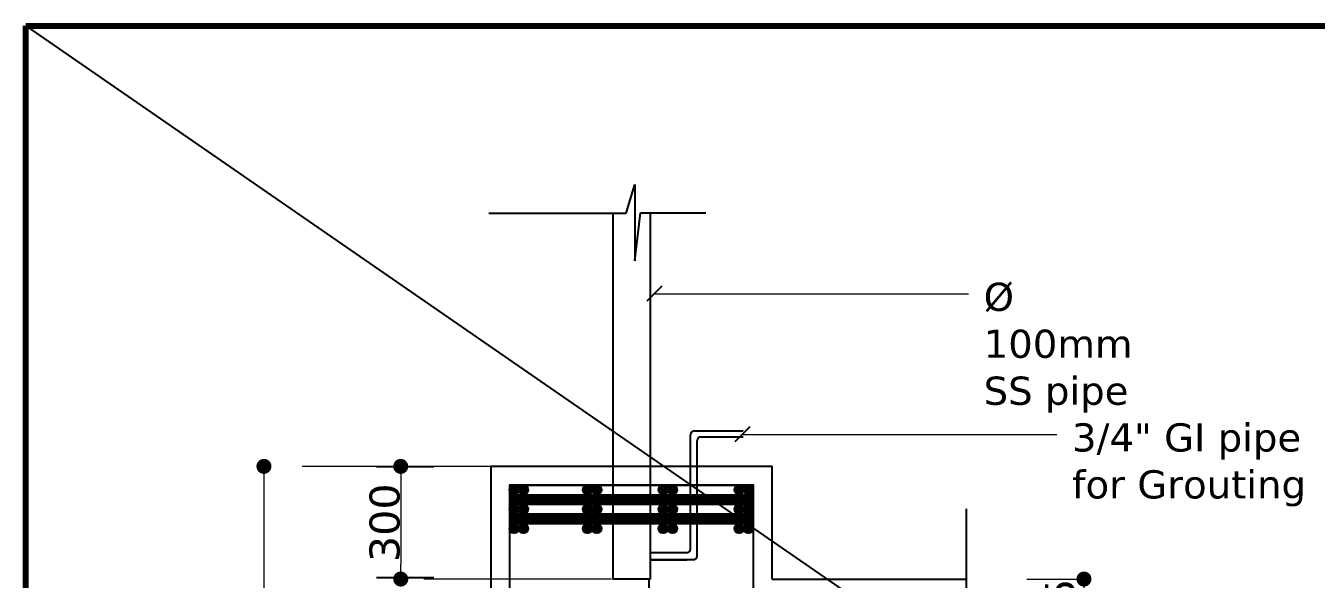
# Model space of a CAD drawing. Header units: millimetres. Extents: x 1231188 to 3899118, y -5478610 to -489530.
# Drawn here: x 2712383 to 2716682, y -2842324 to -2840482 of the extents above; entities that cross this region are included whole.
import ezdxf

# ---------------------------------------------------------------- set-up
doc = ezdxf.new("R2010")
doc.units = ezdxf.units.MM
doc.header["$LTSCALE"] = 25
doc.header["$MEASUREMENT"] = 0
doc.header["$PDMODE"] = 3
doc.linetypes.add('DASHED2', pattern=[0.375, 0.25, -0.125])
doc.layers.get('0').update_dxf_attribs({"lineweight": 13})
doc.layers.get('Defpoints').update_dxf_attribs({"color": 230, "lineweight": 9})
doc.layers.add('Boundary', color=241, linetype='Continuous', lineweight=80)
doc.layers.add('COLUMN', color=1, linetype='Continuous', lineweight=25)
doc.styles.add('swis lt cn bt', font='verdana.ttf')
doc.dimstyles.new('meter', dxfattribs={"dimtxt": 150, "dimasz": 5, "dimexe": 3, "dimexo": 4, "dimgap": 1, "dimtad": 1, "dimdec": 0, "dimzin": 0, "dimdsep": 46, "dimtxsty": 'swis lt cn bt', "dimblk": 'OBLIQUE', "dimcen": 3, "dimdle": 3, "dimclrd": 8, "dimclre": 8, "dimclrt": 7, "dimadec": 0, "dimazin": 0, "dimtfac": 1, "dimtdec": 0, "dimtofl": 0, "dimtmove": 1, "dimatfit": 2, "dimldrblk": 'OBLIQUE', "dimfxl": 1, "dimtolj": 1, "dimtzin": 0, "dimlwd": 9, "dimlwe": 9, "dimarcsym": 0})

# ---------------------------------------------------------------- blocks, each defined once
blk = doc.blocks.new('_Dot')
at = {"color": 0, "lineweight": -2}
blk.add_line((-0.5, 0), (-1, 0), dxfattribs=at)
at = {"color": 0, "const_width": 0.5}
blk.add_lwpolyline([(-0.25, 0, 1), (0.25, 0, 1)], format="xyb", close=True, dxfattribs=at)
blk = doc.blocks.new('*D851')
at = {"color": 5, "linetype": 'DASHED2', "lineweight": 9, "ltscale": 100, "transparency": 16777216}
for p, q in [((2714334.8, -2841948.6), (2713629.5, -2841948.6)), ((2714334.8, -2842323.6), (2713629.5, -2842323.6))]:
    blk.add_line(p, q, dxfattribs=at)
at = {"color": 8, "lineweight": 9, "ltscale": 100, "transparency": 16777216}
blk.add_line((2713632.5, -2841998.6), (2713632.5, -2842273.6), dxfattribs=at)
at = {"layer": 'Defpoints', "color": 0, "lineweight": -2, "ltscale": 100, "transparency": 16777216}
for p in [(2714338.8, -2841948.6), (2713632.5, -2842323.6), (2714338.8, -2842323.6)]:
    blk.add_point(p, dxfattribs=at)
at = {"color": 8, "lineweight": 9, "ltscale": 100, "transparency": 16777216, "xscale": 50, "yscale": 50, "zscale": 50}
for p, rotation in [((2713632.5, -2841948.6), 90), ((2713632.5, -2842323.6), 270)]:
    blk.add_blockref('_Dot', p, dxfattribs=dict(at, rotation=rotation))
at = {"color": 7, "lineweight": -2, "ltscale": 100, "transparency": 16777216, "insert": (2713579.4, -2842136.1), "char_height": 100, "attachment_point": 5, "rotation": 90, "style": 'swis lt cn bt'}
blk.add_mtext('\\A1;300', dxfattribs=at)
blk = doc.blocks.new('_Oblique')
at = {"color": 0, "linetype": 'ByBlock', "lineweight": -2}
blk.add_line((-0.5, -0.5), (0.5, 0.5), dxfattribs=at)
blk = doc.blocks.new('*D853')
at = {"color": 5, "linetype": 'DASHED2', "lineweight": 9, "ltscale": 100, "transparency": 16777216}
for p, q in [((2713928.6, -2841948.6), (2713173.7, -2841948.6)), ((2713928.6, -2844198.6), (2713173.7, -2844198.6))]:
    blk.add_line(p, q, dxfattribs=at)
at = {"color": 8, "lineweight": 9, "ltscale": 100, "transparency": 16777216}
blk.add_line((2713176.7, -2841998.6), (2713176.7, -2844148.6), dxfattribs=at)
at = {"layer": 'Defpoints', "color": 0, "lineweight": -2, "ltscale": 100, "transparency": 16777216}
for p in [(2713932.6, -2841948.6), (2713176.7, -2844198.6), (2713932.6, -2844198.6)]:
    blk.add_point(p, dxfattribs=at)
at = {"color": 8, "lineweight": 9, "ltscale": 100, "transparency": 16777216, "xscale": 50, "yscale": 50, "zscale": 50}
for p, rotation in [((2713176.7, -2841948.6), 90), ((2713176.7, -2844198.6), 270)]:
    blk.add_blockref('_Dot', p, dxfattribs=dict(at, rotation=rotation))
at = {"color": 7, "lineweight": -2, "ltscale": 100, "transparency": 16777216, "insert": (2713123.4, -2843073.6), "char_height": 100, "attachment_point": 5, "rotation": 90, "style": 'swis lt cn bt'}
blk.add_mtext('\\A1;1800', dxfattribs=at)
blk = doc.blocks.new('*D841')
at = {"color": 5, "linetype": 'DASHED2', "lineweight": 9, "ltscale": 100, "transparency": 16777216}
for p, q in [((2715718, -2842323.6), (2715911.5, -2842323.6)), ((2715719.2, -2842604.9), (2715911.5, -2842604.9))]:
    blk.add_line(p, q, dxfattribs=at)
at = {"color": 8, "lineweight": 9, "ltscale": 100, "transparency": 16777216}
blk.add_line((2715908.5, -2842373.6), (2715908.5, -2842554.9), dxfattribs=at)
at = {"layer": 'Defpoints', "color": 0, "lineweight": -2, "ltscale": 100, "transparency": 16777216}
for p in [(2715714, -2842323.6), (2715715.2, -2842604.9), (2715908.5, -2842604.9)]:
    blk.add_point(p, dxfattribs=at)
at = {"color": 8, "lineweight": 9, "ltscale": 100, "transparency": 16777216, "xscale": 50, "yscale": 50, "zscale": 50}
for p, rotation in [((2715908.5, -2842323.6), 90), ((2715908.5, -2842604.9), 270)]:
    blk.add_blockref('_Dot', p, dxfattribs=dict(at, rotation=rotation))
at = {"color": 7, "lineweight": -2, "ltscale": 100, "transparency": 16777216, "insert": (2715829.2, -2842452.9), "char_height": 100, "attachment_point": 5, "rotation": 90, "style": 'swis lt cn bt'}
blk.add_mtext('\\A1;225', dxfattribs=at)

msp = doc.modelspace()

# ---------------------------------------------------------------- hatches: boundary and pattern name
at = {"lineweight": -2, "ltscale": 100}
h = msp.add_hatch(dxfattribs=at)
h.set_pattern_fill('ANSI31', color=2, scale=18.75, style=0)
h.set_pattern_definition([(45, (1172448.9882, -2529996.1035), (-1.6572815184, 1.6572815184), [])])
edge = h.paths.add_edge_path()
edge.add_arc((2714009.94458, -2842026.90313), 15.625, 0, 360)
h = msp.add_hatch(dxfattribs=at)
h.set_pattern_fill('ANSI31', color=2, scale=37.5, style=0)
h.set_pattern_definition([(45, (-369810.2787, -2217981.264), (-3.314563037, 3.314563037), [])])
h.paths.add_polyline_path([(2714807.58083, -2842074.79372), (2714807.58083, -2842043.54372), (2714780.27964, -2842043.54372, -0.0807744104), (2714770.24829, -2842043.54372), (2714717.76755, -2842043.54372, -0.0807744104), (2714707.7362, -2842043.54372), (2714550.27548, -2842043.54372, -0.0807744104), (2714540.24413, -2842043.54372), (2714487.76339, -2842043.54372, -0.0807744104), (2714477.73204, -2842043.54372), (2714333.64084, -2842043.54372, -0.0807744104), (2714323.60949, -2842043.54372), (2714271.12875, -2842043.54372, -0.0807744104), (2714261.0974, -2842043.54372), (2714094.05822, -2842043.54372, -0.0807744104), (2714084.02687, -2842043.54372), (2714031.54613, -2842043.54372, -0.0807744104), (2714021.51478, -2842043.54372), (2713995.08083, -2842043.54372), (2713995.08083, -2842074.79372)])
h = msp.add_hatch(dxfattribs=at)
h.set_pattern_fill('ANSI31', color=2, scale=18.75, style=0)
h.set_pattern_definition([(45, (1172480.2442, -2529996.1035), (-1.6572815184, 1.6572815184), [])])
edge = h.paths.add_edge_path()
edge.add_arc((2714041.20063, -2842026.90313), 15.625, 0, 360)
h = msp.add_hatch(dxfattribs=at)
h.set_pattern_fill('ANSI31', color=2, scale=18.75, style=0)
h.set_pattern_definition([(45, (1172693.3298, -2529996.1035), (-1.6572815184, 1.6572815184), [])])
edge = h.paths.add_edge_path()
edge.add_arc((2714254.28619, -2842026.90313), 15.625, 0, 360)
h = msp.add_hatch(dxfattribs=at)
h.set_pattern_fill('ANSI31', color=2, scale=18.75, style=0)
h.set_pattern_definition([(45, (1172724.5858, -2529996.1035), (-1.6572815184, 1.6572815184), [])])
edge = h.paths.add_edge_path()
edge.add_arc((2714285.54224, -2842026.90313), 15.625, 0, 360)
h = msp.add_hatch(dxfattribs=at)
h.set_pattern_fill('ANSI31', color=2, scale=18.75, style=0)
h.set_pattern_definition([(45, (1172945.6568, -2529996.1035), (-1.6572815184, 1.6572815184), [])])
edge = h.paths.add_edge_path()
edge.add_arc((2714506.61322, -2842026.90313), 15.625, 0, 360)
h = msp.add_hatch(dxfattribs=at)
h.set_pattern_fill('ANSI31', color=2, scale=18.75, style=0)
h.set_pattern_definition([(45, (1172976.9129, -2529996.1035), (-1.6572815184, 1.6572815184), [])])
edge = h.paths.add_edge_path()
edge.add_arc((2714537.86926, -2842026.90313), 15.625, 0, 360)
h = msp.add_hatch(dxfattribs=at)
h.set_pattern_fill('ANSI31', color=2, scale=18.75, style=0)
h.set_pattern_definition([(45, (1173198.4476, -2529996.1035), (-1.6572815184, 1.6572815184), [])])
edge = h.paths.add_edge_path()
edge.add_arc((2714759.40404, -2842026.90313), 15.625, 0, 360)
h = msp.add_hatch(dxfattribs=at)
h.set_pattern_fill('ANSI31', color=2, scale=18.75, style=0)
h.set_pattern_definition([(45, (1173229.7037, -2529996.1035), (-1.6572815184, 1.6572815184), [])])
edge = h.paths.add_edge_path()
edge.add_arc((2714790.66009, -2842026.90313), 15.625, 0, 360)
h = msp.add_hatch(dxfattribs=at)
h.set_pattern_fill('ANSI31', color=2, scale=18.75, style=0)
h.set_pattern_definition([(45, (1172448.9882, -2530059.779), (-1.6572815184, 1.6572815184), [])])
edge = h.paths.add_edge_path()
edge.add_arc((2714009.94458, -2842090.57875), 15.625, 0, 360)
h = msp.add_hatch(dxfattribs=at)
h.set_pattern_fill('ANSI31', color=2, scale=18.75, style=0)
h.set_pattern_definition([(45, (1172480.2442, -2530059.779), (-1.6572815184, 1.6572815184), [])])
edge = h.paths.add_edge_path()
edge.add_arc((2714041.20063, -2842090.57875), 15.625, 0, 360)
h = msp.add_hatch(dxfattribs=at)
h.set_pattern_fill('ANSI31', color=2, scale=18.75, style=0)
h.set_pattern_definition([(45, (1172693.3298, -2530059.779), (-1.6572815184, 1.6572815184), [])])
edge = h.paths.add_edge_path()
edge.add_arc((2714254.28619, -2842090.57875), 15.625, 0, 360)
h = msp.add_hatch(dxfattribs=at)
h.set_pattern_fill('ANSI31', color=2, scale=18.75, style=0)
h.set_pattern_definition([(45, (1172724.5858, -2530059.779), (-1.6572815184, 1.6572815184), [])])
edge = h.paths.add_edge_path()
edge.add_arc((2714285.54224, -2842090.57875), 15.625, 0, 360)
h = msp.add_hatch(dxfattribs=at)
h.set_pattern_fill('ANSI31', color=2, scale=18.75, style=0)
h.set_pattern_definition([(45, (1172945.6568, -2530059.779), (-1.6572815184, 1.6572815184), [])])
edge = h.paths.add_edge_path()
edge.add_arc((2714506.61322, -2842090.57875), 15.625, 0, 360)
h = msp.add_hatch(dxfattribs=at)
h.set_pattern_fill('ANSI31', color=2, scale=18.75, style=0)
h.set_pattern_definition([(45, (1172976.9129, -2530059.779), (-1.6572815184, 1.6572815184), [])])
edge = h.paths.add_edge_path()
edge.add_arc((2714537.86926, -2842090.57875), 15.625, 0, 360)
h = msp.add_hatch(dxfattribs=at)
h.set_pattern_fill('ANSI31', color=2, scale=18.75, style=0)
h.set_pattern_definition([(45, (1173198.4476, -2530059.779), (-1.6572815184, 1.6572815184), [])])
edge = h.paths.add_edge_path()
edge.add_arc((2714759.40404, -2842090.57875), 15.625, 0, 360)
h = msp.add_hatch(dxfattribs=at)
h.set_pattern_fill('ANSI31', color=2, scale=18.75, style=0)
h.set_pattern_definition([(45, (1173229.7037, -2530059.779), (-1.6572815184, 1.6572815184), [])])
edge = h.paths.add_edge_path()
edge.add_arc((2714790.66009, -2842090.57875), 15.625, 0, 360)
h = msp.add_hatch(dxfattribs=at)
h.set_pattern_fill('ANSI31', color=2, scale=37.5, style=0)
h.set_pattern_definition([(45, (-369810.2787, -2218044.741), (-3.314563037, 3.314563037), [])])
h.paths.add_polyline_path([(2714807.58083, -2842138.27072), (2714807.58083, -2842107.02072), (2714780.27964, -2842107.02072, -0.0807744104), (2714770.24829, -2842107.02072), (2714717.76755, -2842107.02072, -0.0807744104), (2714707.7362, -2842107.02072), (2714550.27548, -2842107.02072, -0.0807744104), (2714540.24413, -2842107.02072), (2714487.76339, -2842107.02072, -0.0807744104), (2714477.73204, -2842107.02072), (2714333.64084, -2842107.02072, -0.0807744104), (2714323.60949, -2842107.02072), (2714271.12875, -2842107.02072, -0.0807744104), (2714261.0974, -2842107.02072), (2714094.05822, -2842107.02072, -0.0807744104), (2714084.02687, -2842107.02072), (2714031.54613, -2842107.02072, -0.0807744104), (2714021.51478, -2842107.02072), (2713995.08083, -2842107.02072), (2713995.08083, -2842138.27072)])
h = msp.add_hatch(dxfattribs=at)
h.set_pattern_fill('ANSI31', color=2, scale=18.75, style=0)
h.set_pattern_definition([(45, (1172448.9882, -2530124.4621), (-1.6572815184, 1.6572815184), [])])
edge = h.paths.add_edge_path()
edge.add_arc((2714009.94458, -2842155.26179), 15.625, 0, 360)
h = msp.add_hatch(dxfattribs=at)
h.set_pattern_fill('ANSI31', color=2, scale=18.75, style=0)
h.set_pattern_definition([(45, (1172480.2442, -2530124.4621), (-1.6572815184, 1.6572815184), [])])
edge = h.paths.add_edge_path()
edge.add_arc((2714041.20063, -2842155.26179), 15.625, 0, 360)
h = msp.add_hatch(dxfattribs=at)
h.set_pattern_fill('ANSI31', color=2, scale=18.75, style=0)
h.set_pattern_definition([(45, (1172693.3298, -2530124.4621), (-1.6572815184, 1.6572815184), [])])
edge = h.paths.add_edge_path()
edge.add_arc((2714254.28619, -2842155.26179), 15.625, 0, 360)
h = msp.add_hatch(dxfattribs=at)
h.set_pattern_fill('ANSI31', color=2, scale=18.75, style=0)
h.set_pattern_definition([(45, (1172724.5858, -2530124.4621), (-1.6572815184, 1.6572815184), [])])
edge = h.paths.add_edge_path()
edge.add_arc((2714285.54224, -2842155.26179), 15.625, 0, 360)
h = msp.add_hatch(dxfattribs=at)
h.set_pattern_fill('ANSI31', color=2, scale=18.75, style=0)
h.set_pattern_definition([(45, (1172945.6568, -2530124.4621), (-1.6572815184, 1.6572815184), [])])
edge = h.paths.add_edge_path()
edge.add_arc((2714506.61322, -2842155.26179), 15.625, 0, 360)
h = msp.add_hatch(dxfattribs=at)
h.set_pattern_fill('ANSI31', color=2, scale=18.75, style=0)
h.set_pattern_definition([(45, (1172976.9129, -2530124.4621), (-1.6572815184, 1.6572815184), [])])
edge = h.paths.add_edge_path()
edge.add_arc((2714537.86926, -2842155.26179), 15.625, 0, 360)
h = msp.add_hatch(dxfattribs=at)
h.set_pattern_fill('ANSI31', color=2, scale=18.75, style=0)
h.set_pattern_definition([(45, (1173198.4476, -2530124.4621), (-1.6572815184, 1.6572815184), [])])
edge = h.paths.add_edge_path()
edge.add_arc((2714759.40404, -2842155.26179), 15.625, 0, 360)
h = msp.add_hatch(dxfattribs=at)
h.set_pattern_fill('ANSI31', color=2, scale=18.75, style=0)
h.set_pattern_definition([(45, (1173229.7037, -2530124.4621), (-1.6572815184, 1.6572815184), [])])
edge = h.paths.add_edge_path()
edge.add_arc((2714790.66009, -2842155.26179), 15.625, 0, 360)

# ---------------------------------------------------------------- linework, layer by layer
at = {"color": 1, "lineweight": -2, "ltscale": 100}
for p, q in [((2714383.71647, -2841106.24077), (2714412.51236, -2841010.54616)), ((2714412.51236, -2841010.54616), (2714412.51236, -2841264.1134)), ((2713925.44235, -2841106.24077), (2714383.71647, -2841106.24077)), ((2714338.83083, -2841106.24077), (2714338.83083, -2842323.61809)), ((2714412.51236, -2841264.1134), (2714431.42731, -2841104.38396)), ((2714431.42731, -2841104.38396), (2714649.29202, -2841104.38396)), ((2714463.83083, -2841104.38396), (2714463.83083, -2842323.61809)), ((2714610.35062, -2841830.63706), (2714772.76348, -2841830.63706)), ((2714597.85062, -2842223.15393), (2714597.85062, -2841843.13706)), ((2714619.97184, -2842246.39663), (2714619.97184, -2841862.34823)), ((2714632.47184, -2841849.84823), (2714772.76348, -2841849.84823)), ((2713995.08083, -2842011.11809), (2714807.58083, -2842011.11809)), ((2713995.08083, -2842043.54372), (2714807.58083, -2842043.54372)), ((2713995.08083, -2842074.79372), (2714807.58083, -2842074.79372)), ((2715516.51619, -2842090.12154), (2715516.51619, -2842407.52131)), ((2713995.08083, -2842107.02072), (2714807.58083, -2842107.02072)), ((2713995.08083, -2842138.27072), (2714807.58083, -2842138.27072)), ((2714463.8731, -2842235.65393), (2714585.35062, -2842235.65393)), ((2714463.8731, -2842258.89663), (2714607.47184, -2842258.89663)), ((2714463.8731, -2842259.09143), (2714585.35062, -2842259.09143)), ((2714463.8731, -2842259.09143), (2714585.35062, -2842259.09143)), ((2714463.83083, -2842323.61809), (2714338.83083, -2842323.61809)), ((2714870.08083, -2842323.61809), (2715516.51619, -2842323.61809))]:
    msp.add_line(p, q, dxfattribs=at)
at = {"color": 4, "lineweight": -2, "ltscale": 100}
for p, q in [((2713552.02336, -2841948.61809), (2713743.14903, -2841948.61809)), ((2713552.02336, -2842318.65893), (2713743.14903, -2842318.65893)), ((2714458.52932, -2842323.58894), (2714458.52932, -2843773.61809))]:
    msp.add_line(p, q, dxfattribs=at)
at = {"color": 2, "lineweight": -2, "ltscale": 100}
msp.add_lwpolyline([(2714870.08083, -2842323.61809), (2714870.08083, -2841948.61809), (2713932.58083, -2841948.61809), (2713932.58083, -2844198.61809), (2714870.08083, -2844198.61809), (2714870.08083, -2842604.86809)], dxfattribs=at)
msp.add_lwpolyline([(2713995.08083, -2844136.11809), (2714807.58083, -2844136.11809), (2714807.58083, -2842011.11809), (2713995.08083, -2842011.11809)], close=True, dxfattribs=at)
for centre in [(2714009.94458, -2842026.90313), (2714041.20063, -2842026.90313), (2714254.28619, -2842026.90313), (2714285.54224, -2842026.90313), (2714506.61322, -2842026.90313), (2714537.86926, -2842026.90313), (2714759.40404, -2842026.90313), (2714790.66009, -2842026.90313), (2714009.94458, -2842090.57875), (2714041.20063, -2842090.57875), (2714254.28619, -2842090.57875), (2714285.54224, -2842090.57875), (2714506.61322, -2842090.57875), (2714537.86926, -2842090.57875), (2714759.40404, -2842090.57875), (2714790.72058, -2842090.57875), (2714009.94458, -2842155.26179), (2714041.20063, -2842155.26179), (2714254.28619, -2842155.26179), (2714285.54224, -2842155.26179), (2714506.61322, -2842155.26179), (2714537.86926, -2842155.26179), (2714759.40404, -2842155.26179), (2714790.66009, -2842155.26179)]:
    msp.add_circle(centre, 15.625, dxfattribs=at)
at = {"color": 1, "lineweight": -2, "ltscale": 100}
for centre, start, end in [((2714610.35062, -2841843.13706), 90, 180), ((2714632.47184, -2841862.34823), 90, 180), ((2714585.35062, -2842223.15393), 270, 0), ((2714607.47184, -2842246.39663), 270, 0)]:
    msp.add_arc(centre, 12.5, start, end, dxfattribs=at)
at = {"layer": 'Boundary', "color": 1}
msp.add_lwpolyline([(2712383.46803, -2840482.38172), (2726784.81683, -2840482.38172), (2726784.81683, -2850414.34642), (2712383.46803, -2850414.34642)], close=True, dxfattribs=at)
at = {"layer": 'COLUMN', "color": 8, "lineweight": -2, "ltscale": 100}
msp.add_line((2712383.46803, -2840482.38172), (2726784.81683, -2850414.34642), dxfattribs=at)

# ---------------------------------------------------------------- texts
at = {"color": 4, "lineweight": -2, "ltscale": 100, "char_height": 93.75, "attachment_point": 1, "style": 'swis lt cn bt'}
for s, insert, width in [('%%C 100mm SS pipe', (2715574.32657, -2841337.19898), 616.3382818), ('3/4" GI pipe for Grouting', (2715868.43587, -2841805.26086), 837.2314561)]:
    msp.add_mtext(s, dxfattribs=dict(at, insert=insert, width=width))

# ---------------------------------------------------------------- dimensions: what is measured, and where the dimension line sits
at = {"color": 4, "lineweight": -2, "ltscale": 100}
for base, p1, p2, text, picture, middle in [((2713176.66851, -2844198.61809), (2713932.58083, -2841948.61809), (2713932.58083, -2844198.61809), '1800', '*D853', (2713123.3851, -2843073.61809)), ((2713632.50264, -2842323.61809), (2714338.83083, -2841948.61809), (2714338.83083, -2842323.61809), '300', '*D851', (2713579.4207, -2842136.11809))]:
    dim = msp.add_linear_dim(base=base, p1=p1, p2=p2, angle=90, text=text, dimstyle='meter', override={"dimtxt": 100, "dimasz": 50, "dimpost": '', "dimblk": 'Dot', "dimclre": 5}, dxfattribs=at)
    dim.commit()
    dim.dimension.update_dxf_attribs({"geometry": picture, "text_midpoint": middle})
dim = msp.add_linear_dim(base=(2715908.52024, -2842604.86809), p1=(2715714.01822, -2842323.61809), p2=(2715715.22169, -2842604.86809), angle=90, text='225', dimstyle='meter', override={"dimtxt": 100, "dimasz": 50, "dimpost": '', "dimblk": 'Dot', "dimclre": 5}, dxfattribs=at)
dim.commit()
dim.dimension.update_dxf_attribs({"geometry": '*D841', "text_midpoint": (2715882.25742, -2842452.93081), "dimtype": 160})

# ---------------------------------------------------------------- leaders
for points in [[(2714476.71832, -2841374.07008), (2715523.71516, -2841374.07008)], [(2714770.82762, -2841842.13197), (2715817.82446, -2841842.13197)]]:
    msp.add_leader(points, dimstyle='meter', override={"dimtxt": 100, "dimasz": 50, "dimgap": 1, "dimtad": 0, "dimpost": '', "dimclre": 5, "dimfxl": 25, "dimfxlon": 1}, dxfattribs=at)

doc.saveas('drawing.dxf')
